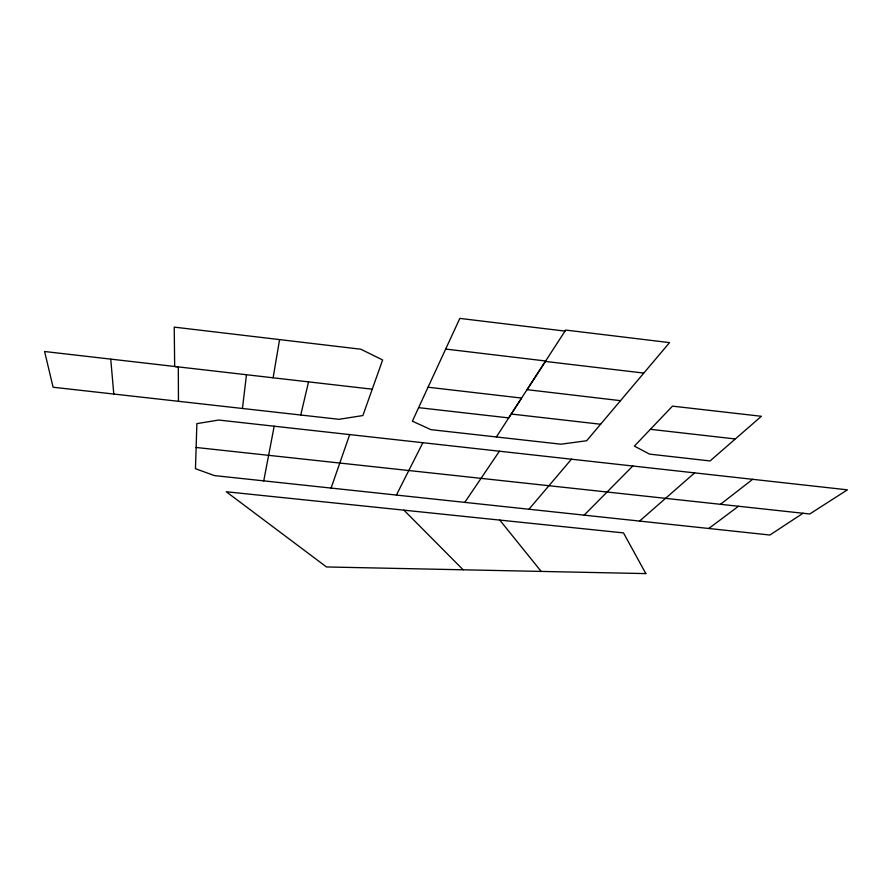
<?xml version="1.0" encoding="UTF-8"?>
<svg xmlns="http://www.w3.org/2000/svg" width="892" height="892" viewBox="0 0 892 892"><rect width="100%" height="100%" fill="white"/><g stroke="black" fill="none" stroke-linecap="round" stroke-linejoin="round"><path stroke-width="1.34" d="M196.117 447.472L809.735 513.982L847.4 489.831L218.651 420.043L196.876 423.644L195.46 468.701L214.437 475.592L769.885 535.022L803.034 513.246M242.446 408.48L246.471 374.729M273.119 377.784L279.575 339.596M263.731 480.933L274.178 426.198M300.738 415.014L308.554 381.865M349.697 434.582L331.077 488.125M372.232 389.191L174.665 366.478L174.241 327.119L360.825 349.218L382.635 359.955L362.877 415.549L338.993 419.307L53.107 387.24L44.6 351.515L178.311 366.891L178.456 401.288M496.365 436.968L565.695 330.062L669.546 342.617L586.646 440.748L560.957 444.194L430.97 429.654L412.372 421.191L459.826 318.399L565.037 331.11M422.875 442.711L396.371 495.093M445.677 349.062L545.692 360.992L527.094 389.67L620.453 400.664M464.754 502.419L499.42 451.196M528.956 509.232L571.46 459.19M650.391 429.308L634.379 446.123L649.554 454.117L710.065 460.941L761.367 416.285L672.49 406.139L650.391 429.308L734.818 438.909M584.137 515.175L632.807 466.003M639.564 521.095L694.645 472.872M720.48 504.303L752.692 479.316M708.783 528.488L738.476 506.255M511.228 414.033L600.561 424.235M418.616 407.655L508.741 417.902L521.575 398.066L428.015 387.217M545.391 361.427L643.768 373.068M403.92 510.157L463.149 569.798M499.788 520.092L541.188 571.426M110.753 359.264L113.797 394.052M645.83 573.601L326.483 566.955L226.278 491.76L623.497 532.903L645.83 573.601"/></g></svg>
